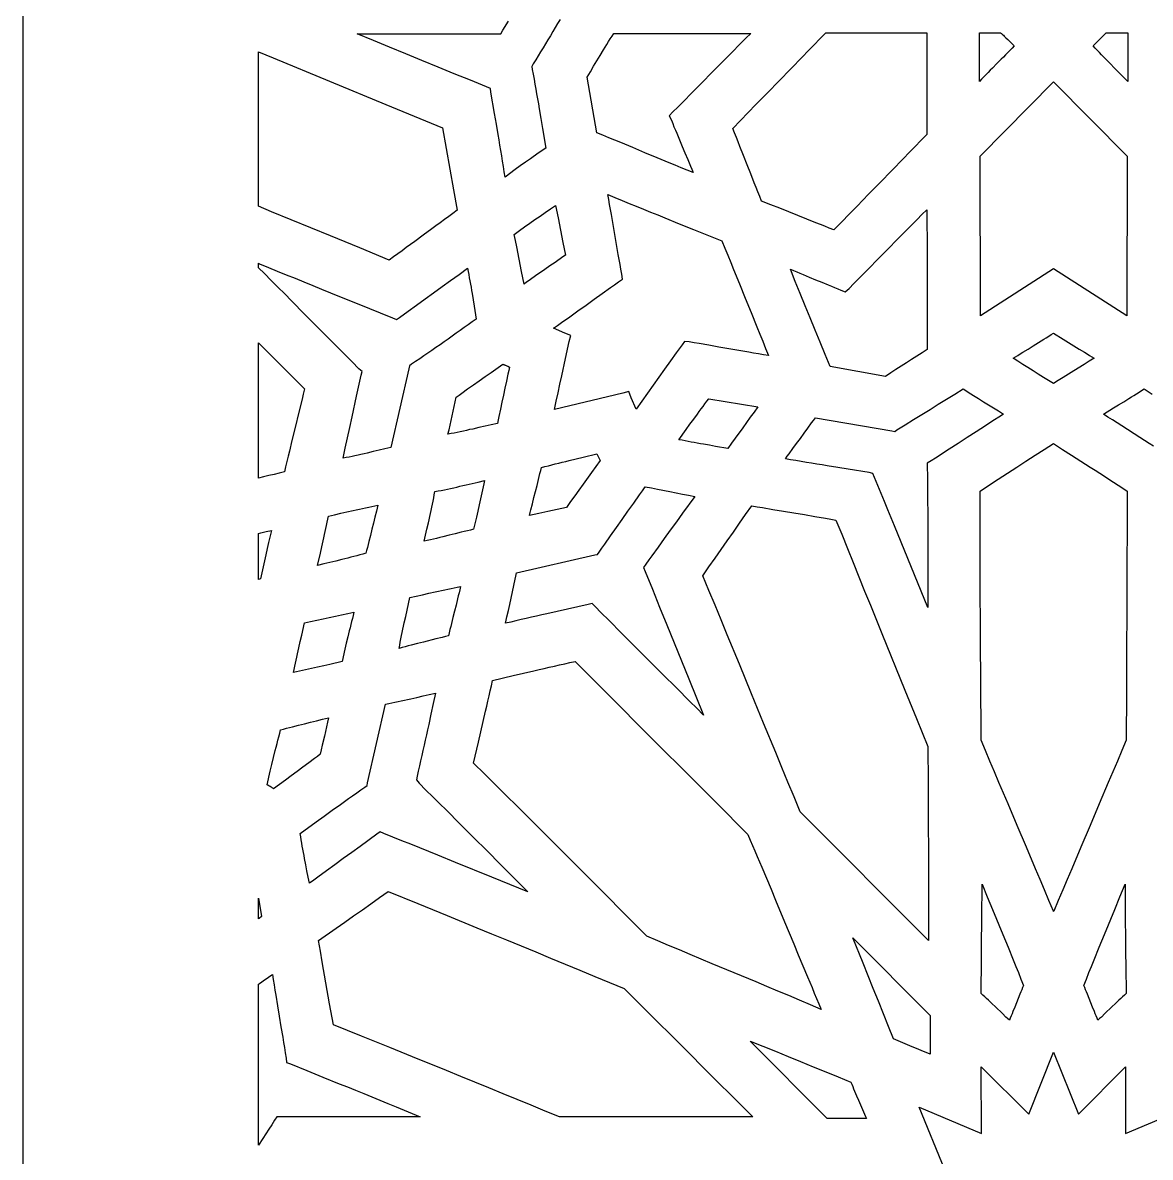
# Model space of a CAD drawing. Extents: x -500 to 500, y -1000 to 1000.
# Drawn here: x -500 to -260.9, y -545.5 to -305 of the extents above; entities that cross this region are included whole.
import ezdxf

# ---------------------------------------------------------------- set-up
doc = ezdxf.new("R2010")
doc.units = 0
doc.layers.add('LAYER_1', color=18, linetype='CONTINUOUS')

msp = doc.modelspace()

# ---------------------------------------------------------------- linework, layer by layer
at = {"layer": 'LAYER_1'}
for points in [[(-500, -1000), (500, -1000), (500, 1000), (-500, 1000)], [(-346.7, -308.29), (-347.73, -309.33), (-349.79, -311.42), (-351.85, -313.5), (-353.9, -315.58), (-355.95, -317.67), (-358.01, -319.75), (-360.07, -321.84), (-361.1, -322.88), (-362.14, -323.92), (-362.94, -324.73), (-362.48, -325.66), (-362.2, -326.35), (-361.92, -327.04), (-361.63, -327.74), (-361.34, -328.43), (-360.76, -329.82), (-360.18, -331.21), (-359.6, -332.6), (-359.02, -333.99), (-358.73, -334.69), (-358.44, -335.38), (-358.16, -336.07), (-357.88, -336.77), (-359.15, -336.25), (-360.42, -335.72), (-361.7, -335.2), (-362.97, -334.67), (-365.52, -333.61), (-368.07, -332.54), (-370.62, -331.48), (-373.17, -330.42), (-374.44, -329.89), (-375.72, -329.37), (-376.99, -328.84), (-378.27, -328.32), (-380.34, -316.51), (-379.65, -315.38), (-378.96, -314.23), (-377.56, -311.92), (-376.86, -310.76), (-376.15, -309.59), (-375.79, -309.01), (-375.43, -308.42), (-375.06, -307.83), (-374.7, -307.25), (-345.66, -307.25)], [(-308.34, -328.67), (-309.57, -329.95), (-310.8, -331.22), (-312.03, -332.5), (-313.26, -333.77), (-315.72, -336.31), (-318.19, -338.84), (-320.65, -341.37), (-323.11, -343.89), (-328.04, -348.93), (-328.99, -348.54), (-329.94, -348.15), (-330.89, -347.76), (-331.84, -347.38), (-333.74, -346.62), (-335.65, -345.86), (-339.49, -344.33), (-341.42, -343.57), (-343.36, -342.79), (-343.75, -341.83), (-344.13, -340.87), (-344.51, -339.91), (-344.9, -338.95), (-345.66, -337.02), (-346.41, -335.09), (-347.17, -333.16), (-347.93, -331.23), (-348.31, -330.27), (-348.69, -329.31), (-349.08, -328.35), (-349.47, -327.39), (-344.54, -322.35), (-342.08, -319.83), (-339.61, -317.31), (-337.15, -314.77), (-334.69, -312.24), (-333.46, -310.96), (-332.23, -309.69), (-331, -308.41), (-329.76, -307.13), (-308.34, -307.13)], [(-292.47, -307.31), (-292.28, -307.48), (-292.09, -307.65), (-291.91, -307.83), (-291.54, -308.17), (-291.18, -308.52), (-290.83, -308.87), (-290.48, -309.22), (-289.79, -309.91), (-290.24, -310.39), (-290.7, -310.86), (-291.16, -311.33), (-291.62, -311.8), (-292.08, -312.27), (-292.54, -312.74), (-293.47, -313.67), (-294.4, -314.61), (-294.86, -315.08), (-295.33, -315.54), (-295.79, -316.01), (-296.25, -316.49), (-296.7, -316.96), (-297.16, -317.44), (-297.16, -307.13), (-292.67, -307.13)], [(-265.71, -317.44), (-267.59, -315.54), (-268.52, -314.61), (-269.44, -313.67), (-270.35, -312.74), (-271.26, -311.8), (-271.72, -311.33), (-272.17, -310.86), (-272.63, -310.39), (-273.08, -309.91), (-270.32, -307.13), (-265.71, -307.13)], [(-446.92, -312.43), (-434.95, -317.38), (-422.98, -322.33), (-416.99, -324.8), (-410.99, -327.28), (-410.21, -331.64), (-409.43, -336.02), (-408.65, -340.4), (-407.88, -344.76), (-408.78, -345.41), (-409.69, -346.06), (-410.59, -346.72), (-411.49, -347.38), (-412.39, -348.04), (-413.28, -348.7), (-415.08, -350.02), (-416.87, -351.35), (-417.77, -352.01), (-418.67, -352.67), (-419.57, -353.33), (-420.47, -353.98), (-421.37, -354.64), (-422.28, -355.29), (-428.5, -352.73), (-434.74, -350.17), (-447.22, -345.05), (-450, -343.91), (-450, -311.16)], [(-265.82, -333.3), (-265.94, -367.1), (-281.49, -357.14), (-296.93, -367.1), (-297.04, -333.3), (-281.49, -317.55)], [(-374.45, -342.03), (-372.94, -342.65), (-371.43, -343.28), (-369.91, -343.9), (-368.4, -344.52), (-366.89, -345.13), (-365.38, -345.75), (-363.87, -346.36), (-360.84, -347.59), (-357.82, -348.81), (-351.77, -351.24), (-351.14, -352.76), (-350.52, -354.28), (-349.9, -355.8), (-349.28, -357.32), (-348.05, -360.36), (-346.82, -363.4), (-345.58, -366.43), (-344.35, -369.47), (-343.73, -370.99), (-343.11, -372.51), (-342.49, -374.03), (-341.86, -375.55), (-342.92, -375.38), (-343.98, -375.2), (-345.04, -375.02), (-346.09, -374.84), (-348.21, -374.47), (-350.31, -374.1), (-352.42, -373.74), (-354.51, -373.37), (-356.6, -373.01), (-357.64, -372.83), (-358.68, -372.66), (-359.72, -372.54), (-360.18, -373.24), (-361.43, -374.97), (-362.67, -376.69), (-363.9, -378.4), (-365.12, -380.11), (-367.55, -383.51), (-369.97, -386.9), (-371.01, -384.47), (-371.47, -383.19), (-372.74, -383.54), (-387.25, -387.01), (-386.87, -385.23), (-386.48, -383.43), (-386.09, -381.63), (-385.7, -379.82), (-384.92, -376.19), (-384.14, -372.54), (-383.8, -371.27), (-385.07, -370.81), (-387.48, -369.76), (-386.62, -369.15), (-385.76, -368.54), (-384.03, -367.31), (-382.3, -366.08), (-380.57, -364.84), (-378.84, -363.61), (-377.12, -362.37), (-375.39, -361.14), (-374.52, -360.53), (-373.66, -359.92), (-372.85, -359.34), (-372.97, -358.3), (-373.16, -357.26), (-373.35, -356.21), (-373.54, -355.17), (-373.73, -354.11), (-374.1, -352.01), (-374.47, -349.89), (-374.83, -347.78), (-375.2, -345.65), (-375.39, -344.59), (-375.58, -343.53), (-375.77, -342.46), (-375.96, -341.4)], [(-386.51, -346.32), (-385.99, -348.94), (-385.47, -351.58), (-385.21, -352.91), (-384.95, -354.25), (-385.49, -354.64), (-386.03, -355.03), (-386.58, -355.41), (-387.13, -355.8), (-387.68, -356.18), (-388.23, -356.56), (-389.33, -357.32), (-390.43, -358.08), (-390.98, -358.46), (-391.53, -358.84), (-392.08, -359.22), (-392.62, -359.61), (-393.16, -360), (-393.71, -360.39), (-393.97, -359.08), (-394.22, -357.76), (-394.74, -355.12), (-395.26, -352.47), (-395.52, -351.16), (-395.78, -349.85), (-395.24, -349.46), (-394.69, -349.07), (-393.6, -348.29), (-392.5, -347.51), (-391.4, -346.74), (-390.3, -345.97), (-389.2, -345.21), (-388.11, -344.46), (-387.02, -343.72)], [(-308.31, -346.49), (-308.3, -348.33), (-308.28, -350.18), (-308.27, -352.02), (-308.26, -353.87), (-308.25, -355.72), (-308.24, -357.57), (-308.23, -359.42), (-308.23, -363.12), (-308.22, -366.83), (-308.22, -374.28), (-309.34, -374.97), (-310.45, -375.67), (-311.55, -376.37), (-312.66, -377.07), (-313.76, -377.78), (-314.86, -378.49), (-315.97, -379.22), (-317.09, -379.95), (-328.84, -377.87), (-329.88, -375.3), (-330.93, -372.73), (-331.99, -370.15), (-333.05, -367.56), (-334.11, -364.98), (-335.16, -362.4), (-336.21, -359.83), (-337.25, -357.26), (-336.58, -357.54), (-335.91, -357.82), (-335.24, -358.1), (-334.57, -358.37), (-333.23, -358.92), (-331.9, -359.46), (-330.56, -360), (-329.22, -360.55), (-328.55, -360.82), (-327.88, -361.1), (-327.21, -361.38), (-326.54, -361.66), (-325.62, -362.01), (-324.81, -361.31), (-323.77, -360.27), (-322.74, -359.23), (-320.68, -357.14), (-318.63, -355.06), (-316.57, -352.98), (-314.52, -350.89), (-312.46, -348.81), (-310.4, -346.73), (-309.37, -345.68), (-308.34, -344.64)], [(-449.78, -356.07), (-447.9, -356.85), (-446.02, -357.63), (-444.14, -358.4), (-442.26, -359.17), (-440.38, -359.94), (-438.5, -360.71), (-436.62, -361.47), (-432.86, -363), (-429.1, -364.52), (-421.59, -367.56), (-420.78, -367.91), (-420.09, -367.45), (-418.28, -366.15), (-416.48, -364.84), (-414.68, -363.54), (-412.89, -362.24), (-411.09, -360.94), (-409.3, -359.63), (-407.5, -358.33), (-405.69, -357.03), (-405.56, -357.7), (-405.43, -358.37), (-405.31, -359.05), (-405.19, -359.72), (-405.07, -360.39), (-404.95, -361.07), (-404.84, -361.74), (-404.72, -362.41), (-404.5, -363.76), (-404.28, -365.1), (-403.84, -367.8), (-404.69, -368.4), (-405.53, -369.01), (-406.38, -369.62), (-407.23, -370.22), (-408.09, -370.83), (-408.94, -371.44), (-409.8, -372.04), (-410.66, -372.64), (-411.52, -373.24), (-412.38, -373.84), (-413.24, -374.44), (-414.1, -375.04), (-414.96, -375.63), (-415.83, -376.23), (-416.69, -376.82), (-417.55, -377.4), (-418.02, -377.75), (-418.13, -378.33), (-421.93, -395), (-423.19, -395.3), (-424.46, -395.61), (-425.73, -395.91), (-427, -396.2), (-427.64, -396.35), (-428.28, -396.49), (-428.91, -396.63), (-429.55, -396.78), (-430.18, -396.91), (-430.81, -397.05), (-431.44, -397.18), (-432.07, -397.32), (-431.6, -395.14), (-431.12, -392.95), (-430.65, -390.76), (-430.17, -388.56), (-429.22, -384.15), (-428.27, -379.72), (-428.04, -378.91), (-428.73, -378.33), (-430.16, -376.9), (-431.58, -375.46), (-434.43, -372.58), (-440.15, -366.81), (-443.01, -363.92), (-444.45, -362.48), (-445.89, -361.04), (-447.33, -359.6), (-448.77, -358.16), (-450, -356.94), (-450, -355.98)], [(-279.38, -372.09), (-278.26, -372.78), (-277.13, -373.47), (-276, -374.16), (-274.9, -374.84), (-274.36, -375.18), (-273.84, -375.5), (-273.34, -375.82), (-272.85, -376.13), (-273.87, -376.76), (-274.95, -377.42), (-277.17, -378.79), (-279.4, -380.17), (-280.47, -380.83), (-281.49, -381.46), (-282.51, -380.83), (-283.58, -380.17), (-284.68, -379.49), (-285.8, -378.79), (-286.9, -378.1), (-287.99, -377.42), (-289.03, -376.76), (-290.02, -376.13), (-289.53, -375.82), (-289.03, -375.5), (-288.51, -375.18), (-287.97, -374.84), (-286.87, -374.16), (-285.75, -373.47), (-284.63, -372.78), (-283.54, -372.09), (-283, -371.76), (-282.48, -371.43), (-281.98, -371.11), (-281.49, -370.81)], [(-449.41, -373.41), (-440.25, -382.61), (-440.51, -383.7), (-440.77, -384.79), (-441.31, -386.97), (-442.38, -391.37), (-442.92, -393.57), (-443.46, -395.78), (-443.73, -396.89), (-443.99, -398), (-444.25, -399.1), (-444.51, -400.21), (-445.62, -400.47), (-446.72, -400.74), (-447.82, -401), (-448.92, -401.27), (-450, -401.54), (-450, -372.82)], [(-398.11, -377.43), (-398.03, -377.45), (-397.94, -377.48), (-397.85, -377.51), (-397.77, -377.54), (-397.68, -377.58), (-397.51, -377.65), (-397.33, -377.73), (-397.16, -377.81), (-396.82, -377.98), (-396.97, -378.72), (-397.12, -379.46), (-397.44, -380.95), (-397.76, -382.45), (-398.08, -383.94), (-398.41, -385.44), (-398.73, -386.94), (-399.04, -388.43), (-399.2, -389.17), (-399.35, -389.91), (-400.65, -390.21), (-401.96, -390.51), (-403.28, -390.81), (-404.59, -391.11), (-405.25, -391.25), (-405.91, -391.4), (-406.57, -391.54), (-407.22, -391.68), (-407.88, -391.82), (-408.53, -391.96), (-409.19, -392.09), (-409.84, -392.22), (-409.62, -391.26), (-409.4, -390.29), (-409.19, -389.31), (-408.97, -388.33), (-408.54, -386.35), (-408.11, -384.35), (-407.5, -383.92), (-406.89, -383.48), (-405.67, -382.61), (-404.44, -381.75), (-403.2, -380.88), (-401.95, -380.01), (-400.7, -379.14), (-398.2, -377.4)], [(-344.17, -386.43), (-344.95, -387.52), (-345.74, -388.62), (-347.33, -390.83), (-348.93, -393.04), (-349.72, -394.14), (-350.5, -395.23), (-353.09, -394.8), (-354.39, -394.57), (-355.69, -394.35), (-356.33, -394.23), (-356.98, -394.12), (-357.63, -394), (-358.28, -393.88), (-358.93, -393.76), (-359.57, -393.64), (-360.22, -393.51), (-360.87, -393.38), (-359.31, -391.21), (-358.53, -390.12), (-357.75, -389.04), (-356.95, -387.95), (-356.56, -387.41), (-356.16, -386.87), (-355.75, -386.33), (-355.35, -385.78), (-354.94, -385.24), (-354.53, -384.7)], [(-300.08, -382.96), (-299.54, -383.3), (-299, -383.64), (-298.46, -383.98), (-297.38, -384.65), (-296.31, -385.32), (-294.18, -386.63), (-293.13, -387.29), (-292.09, -387.94), (-293.04, -388.57), (-294, -389.19), (-294.95, -389.82), (-295.91, -390.44), (-297.83, -391.68), (-299.75, -392.92), (-301.67, -394.15), (-303.59, -395.4), (-304.55, -396.02), (-305.51, -396.64), (-306.46, -397.27), (-307.41, -397.89), (-308.22, -398.36), (-308.22, -399.17), (-308.2, -401.03), (-308.18, -402.9), (-308.17, -404.76), (-308.15, -406.62), (-308.14, -408.48), (-308.13, -410.33), (-308.13, -412.19), (-308.12, -414.04), (-308.11, -417.76), (-308.11, -421.47), (-308.1, -428.92), (-309.53, -425.45), (-310.94, -421.99), (-313.75, -415.1), (-315.15, -411.66), (-316.56, -408.23), (-317.27, -406.51), (-317.97, -404.8), (-318.68, -403.08), (-319.4, -401.37), (-319.74, -400.56), (-320.55, -400.33), (-324.97, -399.63), (-327.19, -399.28), (-329.42, -398.92), (-330.53, -398.74), (-331.64, -398.56), (-332.75, -398.38), (-333.86, -398.19), (-334.97, -398.01), (-336.08, -397.82), (-337.19, -397.63), (-338.29, -397.43), (-337.9, -396.89), (-337.51, -396.35), (-336.72, -395.26), (-335.92, -394.18), (-335.12, -393.09), (-334.32, -392.01), (-333.53, -390.92), (-332.74, -389.83), (-332.34, -389.29), (-331.95, -388.75), (-315.71, -391.53), (-315.13, -391.64), (-314.67, -391.3), (-312.91, -390.21), (-311.15, -389.13), (-309.39, -388.04), (-307.64, -386.95), (-305.89, -385.87), (-304.14, -384.78), (-302.38, -383.7), (-300.62, -382.61)], [(-279.57, -395.42), (-277.62, -396.66), (-275.64, -397.92), (-273.66, -399.18), (-272.66, -399.82), (-271.67, -400.45), (-270.68, -401.09), (-269.7, -401.73), (-268.72, -402.36), (-267.74, -403), (-266.78, -403.63), (-265.82, -404.26), (-265.84, -407.63), (-265.86, -410.97), (-265.88, -414.29), (-265.89, -417.59), (-265.92, -424.14), (-265.94, -430.66), (-265.96, -437.17), (-265.98, -443.72), (-266, -447.02), (-266.01, -450.34), (-266.03, -453.68), (-266.05, -457.05), (-266.99, -459.28), (-267.93, -461.52), (-268.88, -463.77), (-269.84, -466.03), (-271.77, -470.59), (-273.71, -475.17), (-275.66, -479.75), (-277.59, -484.3), (-278.55, -486.57), (-279.5, -488.82), (-280.44, -491.06), (-281.38, -493.29), (-281.49, -493.4), (-281.49, -493.29), (-282.43, -491.06), (-283.37, -488.82), (-284.32, -486.57), (-285.28, -484.3), (-287.21, -479.75), (-289.15, -475.17), (-291.1, -470.59), (-293.03, -466.03), (-293.99, -463.77), (-294.94, -461.52), (-295.88, -459.28), (-296.81, -457.05), (-296.9, -443.72), (-296.94, -437.17), (-296.97, -430.66), (-296.99, -427.4), (-297, -424.14), (-297.01, -420.87), (-297.02, -417.59), (-297.03, -414.29), (-297.04, -410.97), (-297.04, -407.63), (-297.04, -404.26), (-296.09, -403.63), (-295.13, -403), (-294.16, -402.36), (-293.19, -401.73), (-292.21, -401.09), (-291.23, -400.45), (-289.27, -399.18), (-287.3, -397.92), (-285.35, -396.66), (-283.41, -395.42), (-281.49, -394.19)], [(-377.58, -397.78), (-379.39, -400.3), (-381.19, -402.8), (-382.08, -404.05), (-382.97, -405.28), (-383.85, -406.51), (-384.72, -407.74), (-385.71, -407.95), (-386.69, -408.17), (-388.64, -408.6), (-390.58, -409.04), (-391.56, -409.25), (-392.55, -409.47), (-392.4, -408.84), (-392.25, -408.21), (-391.93, -406.94), (-391.61, -405.66), (-391.29, -404.38), (-390.96, -403.1), (-390.64, -401.82), (-390.33, -400.55), (-390.17, -399.91), (-390.02, -399.28), (-389.28, -399.09), (-388.55, -398.9), (-387.82, -398.71), (-387.08, -398.52), (-386.35, -398.34), (-385.61, -398.15), (-384.88, -397.97), (-384.14, -397.79), (-382.67, -397.44), (-381.21, -397.09), (-378.27, -396.39)], [(-402.25, -402.71), (-402.38, -403.36), (-402.52, -404.01), (-402.65, -404.65), (-402.79, -405.29), (-402.94, -405.93), (-403.08, -406.57), (-403.23, -407.21), (-403.52, -408.5), (-403.82, -409.78), (-404.42, -412.37), (-405.07, -412.52), (-405.72, -412.67), (-406.37, -412.83), (-407.01, -412.99), (-408.31, -413.31), (-409.62, -413.64), (-410.93, -413.96), (-411.59, -414.13), (-412.25, -414.29), (-412.91, -414.45), (-413.57, -414.6), (-414.24, -414.76), (-414.9, -414.91), (-414.6, -413.61), (-414.3, -412.31), (-414, -411), (-413.86, -410.34), (-413.71, -409.69), (-413.56, -409.03), (-413.42, -408.37), (-413.28, -407.71), (-413.14, -407.05), (-413, -406.39), (-412.86, -405.72), (-412.73, -405.05), (-412.6, -404.38), (-411.93, -404.25), (-411.27, -404.11), (-410.6, -403.98), (-409.94, -403.84), (-409.28, -403.7), (-408.62, -403.55), (-407.97, -403.41), (-407.31, -403.26), (-406.66, -403.12), (-406.01, -402.97), (-404.71, -402.67), (-403.41, -402.37), (-402.12, -402.06)], [(-366.71, -403.6), (-365.4, -403.86), (-362.77, -404.38), (-360.14, -404.9), (-358.83, -405.16), (-357.53, -405.42), (-360.12, -408.98), (-361.42, -410.77), (-362.71, -412.55), (-364.01, -414.35), (-365.31, -416.15), (-366.6, -417.96), (-367.25, -418.86), (-367.9, -419.77), (-368.36, -420.47), (-368.01, -421.28), (-366.5, -425.06), (-364.97, -428.85), (-363.44, -432.65), (-361.89, -436.46), (-360.35, -440.27), (-358.8, -444.09), (-355.69, -451.73), (-357.11, -450.29), (-358.54, -448.86), (-361.41, -445.99), (-364.28, -443.12), (-367.16, -440.25), (-370.05, -437.37), (-372.94, -434.49), (-375.83, -431.59), (-377.28, -430.14), (-378.73, -428.69), (-379.3, -428.11), (-380.11, -428.34), (-382.31, -428.82), (-384.5, -429.3), (-386.68, -429.78), (-388.87, -430.27), (-389.96, -430.51), (-391.05, -430.76), (-392.14, -431.01), (-393.23, -431.26), (-394.33, -431.51), (-395.42, -431.76), (-396.52, -432.02), (-397.62, -432.28), (-397.47, -431.61), (-397.33, -430.94), (-397.04, -429.6), (-396.75, -428.28), (-396.47, -426.95), (-396.19, -425.63), (-395.91, -424.3), (-395.62, -422.97), (-395.47, -422.3), (-395.32, -421.63), (-378.73, -417.81), (-378.15, -417.69), (-377.81, -417.23), (-377.2, -416.36), (-376.59, -415.49), (-375.37, -413.76), (-374.14, -412.02), (-372.91, -410.28), (-371.68, -408.55), (-370.45, -406.81), (-369.23, -405.07), (-368.62, -404.2), (-368.01, -403.34)], [(-424.85, -407.9), (-425, -408.54), (-425.32, -409.81), (-425.64, -411.09), (-425.96, -412.37), (-426.29, -413.65), (-426.61, -414.92), (-426.92, -416.2), (-427.08, -416.83), (-427.23, -417.46), (-427.88, -417.63), (-428.52, -417.8), (-429.17, -417.97), (-429.81, -418.13), (-430.45, -418.3), (-431.08, -418.46), (-432.36, -418.78), (-433.63, -419.09), (-434.91, -419.4), (-436.19, -419.7), (-437.49, -420.01), (-436.88, -417.4), (-436.58, -416.1), (-436.29, -414.8), (-436.15, -414.15), (-436, -413.49), (-435.86, -412.84), (-435.72, -412.19), (-435.58, -411.54), (-435.45, -410.89), (-435.31, -410.24), (-435.18, -409.59), (-433.88, -409.28), (-432.57, -408.98), (-431.26, -408.68), (-429.94, -408.39), (-429.28, -408.24), (-428.62, -408.1), (-427.96, -407.95), (-427.31, -407.81), (-426.65, -407.67), (-426, -407.54), (-425.35, -407.4), (-424.7, -407.27)], [(-344.31, -407.58), (-343.19, -407.77), (-340.96, -408.15), (-338.73, -408.52), (-336.5, -408.89), (-334.28, -409.26), (-332.05, -409.63), (-329.82, -410.01), (-328.7, -410.2), (-327.58, -410.4), (-326.36, -413.41), (-325.15, -416.43), (-323.94, -419.44), (-322.72, -422.45), (-321.5, -425.45), (-320.28, -428.46), (-317.84, -434.46), (-312.96, -446.46), (-310.53, -452.45), (-309.32, -455.45), (-308.1, -458.44), (-308.08, -461), (-308.07, -463.57), (-308.05, -466.14), (-308.04, -468.7), (-308.03, -471.27), (-308.02, -473.85), (-308.01, -476.42), (-308, -478.99), (-308, -484.13), (-307.99, -489.28), (-307.99, -499.54), (-335.18, -472.22), (-336.47, -469.09), (-337.77, -465.97), (-339.06, -462.84), (-340.35, -459.71), (-342.92, -453.46), (-345.49, -447.21), (-348.06, -440.96), (-350.64, -434.71), (-351.92, -431.58), (-353.21, -428.46), (-354.51, -425.33), (-355.8, -422.21), (-354.51, -420.34), (-353.21, -418.49), (-351.91, -416.64), (-350.62, -414.8), (-349.32, -412.95), (-348.03, -411.1), (-346.73, -409.25), (-345.43, -407.39)], [(-447.88, -415.18), (-448.18, -416.47), (-448.47, -417.75), (-448.62, -418.39), (-448.76, -419.03), (-448.9, -419.67), (-449.04, -420.31), (-449.18, -420.96), (-449.32, -421.6), (-449.45, -422.25), (-449.58, -422.9), (-450, -423), (-450, -413.23), (-449.48, -413.11), (-448.38, -412.86), (-447.28, -412.6)], [(-407.34, -425.17), (-407.49, -425.82), (-407.65, -426.47), (-407.81, -427.13), (-408.13, -428.43), (-408.45, -429.73), (-408.78, -431.03), (-409.1, -432.34), (-409.26, -432.99), (-409.41, -433.64), (-409.57, -434.29), (-409.72, -434.94), (-410.39, -435.11), (-411.05, -435.28), (-412.38, -435.62), (-415.01, -436.27), (-416.31, -436.6), (-417.61, -436.93), (-418.26, -437.09), (-418.91, -437.26), (-419.56, -437.43), (-420.2, -437.6), (-420.07, -436.93), (-419.94, -436.26), (-419.8, -435.58), (-419.67, -434.91), (-419.53, -434.24), (-419.38, -433.57), (-419.24, -432.89), (-419.1, -432.22), (-418.8, -430.87), (-418.5, -429.53), (-417.9, -426.84), (-415.22, -426.23), (-413.88, -425.93), (-412.54, -425.64), (-411.87, -425.49), (-411.2, -425.35), (-410.53, -425.2), (-409.86, -425.06), (-409.19, -424.92), (-408.52, -424.79), (-407.86, -424.65), (-407.19, -424.52)], [(-429.94, -430.61), (-430.11, -431.26), (-430.27, -431.92), (-430.44, -432.57), (-430.6, -433.22), (-430.76, -433.87), (-430.92, -434.52), (-431.08, -435.17), (-431.39, -436.47), (-431.69, -437.78), (-432.3, -440.38), (-434.89, -440.99), (-436.18, -441.29), (-437.47, -441.58), (-438.75, -441.87), (-439.39, -442.02), (-440.03, -442.16), (-440.66, -442.29), (-441.3, -442.43), (-441.93, -442.57), (-442.56, -442.7), (-442.42, -442.05), (-442.29, -441.39), (-442.15, -440.74), (-442.02, -440.09), (-441.88, -439.44), (-441.73, -438.78), (-441.45, -437.47), (-441.15, -436.16), (-440.85, -434.83), (-440.25, -432.16), (-439.6, -432.03), (-438.95, -431.9), (-437.64, -431.62), (-436.33, -431.34), (-435.01, -431.06), (-433.69, -430.78), (-432.38, -430.5), (-431.07, -430.23), (-430.42, -430.09), (-429.77, -429.96)], [(-380.59, -442.68), (-378.3, -444.98), (-373.72, -449.57), (-369.14, -454.15), (-364.56, -458.73), (-359.98, -463.31), (-355.4, -467.89), (-350.82, -472.48), (-348.53, -474.78), (-346.24, -477.08), (-345.74, -478.23), (-345.25, -479.38), (-344.76, -480.54), (-344.27, -481.69), (-343.78, -482.85), (-343.29, -484), (-342.32, -486.32), (-341.35, -488.64), (-340.39, -490.96), (-338.46, -495.6), (-336.54, -500.25), (-335.57, -502.57), (-334.61, -504.89), (-333.64, -507.2), (-333.15, -508.36), (-332.66, -509.51), (-332.17, -510.67), (-331.68, -511.82), (-331.18, -512.97), (-330.69, -514.13), (-332.98, -513.15), (-335.28, -512.18), (-337.59, -511.21), (-339.9, -510.24), (-342.22, -509.27), (-344.53, -508.3), (-349.18, -506.37), (-353.82, -504.44), (-356.14, -503.47), (-358.46, -502.5), (-360.77, -501.53), (-363.07, -500.56), (-365.37, -499.59), (-367.67, -498.61), (-372.25, -494.01), (-376.83, -489.41), (-381.41, -484.81), (-383.71, -482.52), (-386, -480.22), (-388.3, -477.93), (-390.59, -475.63), (-392.89, -473.34), (-395.19, -471.05), (-397.5, -468.76), (-399.8, -466.48), (-402.11, -464.19), (-404.42, -461.91), (-403.39, -457.51), (-402.87, -455.31), (-402.36, -453.13), (-401.86, -450.95), (-401.61, -449.86), (-401.36, -448.78), (-401.11, -447.69), (-400.87, -446.6), (-400.63, -445.52), (-400.39, -444.43), (-396, -443.39), (-393.81, -442.88), (-391.63, -442.36), (-390.54, -442.11), (-389.45, -441.86), (-388.36, -441.61), (-387.26, -441.36), (-386.17, -441.11), (-385.07, -440.86), (-383.98, -440.62), (-382.88, -440.38)], [(-412.96, -449.31), (-413.44, -451.52), (-413.92, -453.73), (-414.16, -454.84), (-414.4, -455.94), (-414.64, -457.04), (-414.89, -458.14), (-415.14, -459.24), (-415.39, -460.33), (-415.64, -461.43), (-415.89, -462.52), (-416.14, -463.61), (-416.4, -464.69), (-416.52, -465.5), (-415.94, -466.2), (-414.5, -467.63), (-413.05, -469.06), (-411.61, -470.5), (-410.17, -471.93), (-407.29, -474.8), (-404.42, -477.67), (-401.55, -480.55), (-398.67, -483.44), (-392.9, -489.24), (-396.74, -487.67), (-400.57, -486.11), (-408.21, -483), (-412.02, -481.45), (-413.92, -480.68), (-415.82, -479.91), (-417.73, -479.14), (-419.63, -478.37), (-421.53, -477.61), (-423.43, -476.85), (-424.24, -476.5), (-424.93, -476.96), (-428.47, -479.57), (-430.25, -480.87), (-432.03, -482.17), (-433.81, -483.48), (-435.6, -484.78), (-437.4, -486.08), (-438.31, -486.73), (-439.21, -487.38), (-439.47, -486.08), (-439.73, -484.78), (-439.99, -483.47), (-440.24, -482.16), (-440.36, -481.5), (-440.48, -480.84), (-440.6, -480.18), (-440.72, -479.52), (-440.84, -478.86), (-440.95, -478.19), (-441.06, -477.52), (-441.17, -476.85), (-437.78, -474.4), (-436.07, -473.17), (-434.36, -471.93), (-432.64, -470.69), (-430.92, -469.46), (-430.05, -468.84), (-429.19, -468.23), (-428.33, -467.62), (-427.46, -467.01), (-427, -466.66), (-426.89, -466.08), (-423.08, -449.41), (-422.41, -449.28), (-421.75, -449.15), (-421.08, -449.01), (-420.41, -448.87), (-419.74, -448.73), (-419.07, -448.59), (-418.41, -448.44), (-417.74, -448.3), (-417.08, -448.15), (-416.42, -448), (-415.1, -447.7), (-413.79, -447.4), (-412.49, -447.1)], [(-435.4, -453.27), (-435.61, -454.23), (-436.05, -456.18), (-436.48, -458.13), (-436.69, -459.1), (-436.91, -460.06), (-437.52, -460.52), (-438.12, -460.97), (-439.35, -461.89), (-440.58, -462.8), (-441.82, -463.71), (-443.06, -464.62), (-444.31, -465.53), (-446.82, -467.36), (-446.9, -467.29), (-446.99, -467.23), (-447.08, -467.17), (-447.16, -467.11), (-447.25, -467.06), (-447.34, -467.01), (-447.51, -466.91), (-447.68, -466.81), (-447.85, -466.72), (-448.2, -466.54), (-447.51, -463.66), (-447.16, -462.2), (-446.8, -460.74), (-446.44, -459.27), (-446.26, -458.54), (-446.08, -457.8), (-445.89, -457.07), (-445.7, -456.33), (-445.51, -455.59), (-445.32, -454.85), (-444.69, -454.7), (-444.06, -454.54), (-442.8, -454.23), (-441.52, -453.9), (-440.25, -453.58), (-438.98, -453.25), (-437.71, -452.93), (-436.44, -452.61), (-435.81, -452.46), (-435.18, -452.31)], [(-295.5, -490.27), (-294.41, -492.93), (-292.21, -498.28), (-291.1, -500.96), (-290.01, -503.65), (-289.46, -505), (-288.91, -506.34), (-288.37, -507.69), (-287.83, -509.03), (-288.02, -509.49), (-288.21, -509.95), (-288.4, -510.41), (-288.59, -510.87), (-288.96, -511.8), (-289.33, -512.74), (-289.69, -513.67), (-290.06, -514.6), (-290.25, -515.06), (-290.44, -515.52), (-290.63, -515.98), (-290.82, -516.44), (-291.19, -516.09), (-291.56, -515.74), (-292.29, -515.03), (-293.78, -513.6), (-294.52, -512.89), (-294.9, -512.53), (-295.28, -512.18), (-295.66, -511.82), (-296.04, -511.47), (-296.43, -511.12), (-296.81, -510.77), (-296.79, -509.31), (-296.78, -507.86), (-296.76, -506.41), (-296.75, -504.95), (-296.72, -502.05), (-296.7, -499.15), (-296.68, -496.25), (-296.65, -493.37), (-296.64, -491.92), (-296.62, -490.49), (-296.6, -489.05), (-296.58, -487.61)], [(-266.28, -489.05), (-266.28, -490.49), (-266.27, -491.92), (-266.26, -493.37), (-266.25, -494.81), (-266.24, -496.25), (-266.23, -497.7), (-266.21, -499.15), (-266.18, -502.05), (-266.14, -504.95), (-266.05, -510.77), (-266.44, -511.12), (-266.83, -511.47), (-267.21, -511.82), (-267.59, -512.18), (-267.97, -512.53), (-268.34, -512.89), (-269.09, -513.6), (-270.57, -515.03), (-271.31, -515.74), (-271.68, -516.09), (-272.04, -516.44), (-272.24, -515.98), (-272.43, -515.52), (-272.62, -515.06), (-272.8, -514.6), (-273.17, -513.67), (-273.54, -512.74), (-273.91, -511.8), (-274.28, -510.87), (-274.47, -510.41), (-274.66, -509.95), (-274.85, -509.49), (-275.04, -509.03), (-274.5, -507.69), (-273.95, -506.34), (-273.41, -505), (-272.86, -503.65), (-271.76, -500.96), (-270.66, -498.28), (-268.46, -492.93), (-267.37, -490.27), (-266.28, -487.61)], [(-449.35, -494.44), (-449.89, -494.86), (-450, -494.94), (-450, -490.54)], [(-416.24, -491.68), (-409.98, -494.24), (-403.72, -496.81), (-400.59, -498.09), (-397.46, -499.38), (-394.34, -500.67), (-391.21, -501.95), (-388.09, -503.24), (-384.97, -504.54), (-381.85, -505.83), (-378.73, -507.13), (-375.62, -508.43), (-372.51, -509.73), (-365.68, -516.5), (-362.27, -519.89), (-358.85, -523.29), (-355.44, -526.69), (-352.03, -530.09), (-350.32, -531.8), (-348.62, -533.51), (-346.91, -535.22), (-345.2, -536.93), (-386.22, -536.93), (-389.2, -535.7), (-392.18, -534.46), (-395.17, -533.23), (-398.16, -532), (-401.15, -530.78), (-404.15, -529.55), (-407.14, -528.33), (-410.14, -527.11), (-413.14, -525.89), (-416.13, -524.67), (-422.14, -522.23), (-428.14, -519.8), (-434.14, -517.37), (-434.92, -512.94), (-435.7, -508.5), (-436.48, -504.03), (-436.87, -501.79), (-437.26, -499.54), (-433.54, -496.93), (-431.69, -495.63), (-429.84, -494.33), (-427.99, -493.03), (-426.16, -491.72), (-424.33, -490.42), (-423.42, -489.77), (-422.51, -489.12)], [(-307.64, -515.4), (-307.64, -523.62), (-309.55, -522.84), (-310.5, -522.44), (-311.46, -522.04), (-312.42, -521.64), (-313.4, -521.23), (-314.37, -520.81), (-315.36, -520.38), (-316.44, -517.72), (-317.52, -515.06), (-318.6, -512.39), (-319.68, -509.71), (-320.76, -507.03), (-321.84, -504.34), (-324, -498.96)], [(-446.87, -507.82), (-446.7, -508.93), (-446.52, -510.04), (-446.34, -511.14), (-445.97, -513.36), (-445.61, -515.57), (-445.24, -517.79), (-444.88, -520), (-444.7, -521.11), (-444.52, -522.21), (-444.34, -523.32), (-444.17, -524.43), (-444.05, -525.35), (-443.25, -525.7), (-439.79, -527.09), (-436.34, -528.48), (-432.88, -529.88), (-431.16, -530.57), (-429.44, -531.27), (-427.71, -531.97), (-425.99, -532.68), (-424.27, -533.38), (-422.56, -534.09), (-420.84, -534.79), (-419.13, -535.5), (-417.42, -536.22), (-415.71, -536.93), (-446.13, -536.93), (-446.59, -537.63), (-447.21, -538.58), (-447.84, -539.54), (-448.46, -540.5), (-449.08, -541.46), (-450, -542.91), (-450, -508.8), (-449.83, -508.67), (-449.27, -508.28), (-448.72, -507.89), (-448.17, -507.5), (-447.61, -507.11), (-447.05, -506.72)], [(-340.42, -523.01), (-337.75, -524.1), (-335.08, -525.18), (-332.41, -526.27), (-329.76, -527.35), (-327.11, -528.44), (-324.46, -529.52), (-324.25, -530), (-324.04, -530.48), (-323.83, -530.97), (-323.62, -531.45), (-323.2, -532.42), (-322.79, -533.4), (-322.38, -534.38), (-321.97, -535.35), (-321.76, -535.84), (-321.55, -536.32), (-321.34, -536.8), (-321.12, -537.28), (-329.42, -537.28), (-345.78, -520.84)]]:
    msp.add_lwpolyline(points, close=True, dxfattribs=at)
for points in [[(-386.08, -304.29), (-386.59, -305.16), (-387.1, -306.02), (-387.61, -306.89), (-388.13, -307.75), (-388.64, -308.61), (-389.16, -309.47), (-389.68, -310.33), (-390.19, -311.18), (-390.71, -312.03), (-391.23, -312.88), (-391.75, -313.73), (-392.09, -314.31), (-391.98, -314.89), (-391.78, -315.93), (-391.59, -316.97), (-391.41, -318.02), (-391.22, -319.06), (-391.04, -320.1), (-390.85, -321.14), (-390.67, -322.18), (-390.49, -323.22), (-390.14, -325.31), (-389.79, -327.39), (-389.1, -331.56), (-389.64, -331.93), (-390.18, -332.3), (-390.72, -332.68), (-391.26, -333.06), (-391.8, -333.44), (-392.34, -333.82), (-393.42, -334.58), (-394.5, -335.36), (-395.58, -336.13), (-397.74, -337.7), (-397.91, -336.57), (-398.09, -335.44), (-398.27, -334.32), (-398.45, -333.2), (-398.63, -332.08), (-398.82, -330.96), (-399, -329.84), (-399.19, -328.72), (-399.57, -326.49), (-399.96, -324.25), (-400.73, -319.75), (-400.85, -318.94), (-401.66, -318.59), (-405.07, -317.2), (-408.5, -315.8), (-411.93, -314.39), (-415.37, -312.98), (-418.8, -311.57), (-422.23, -310.16), (-425.66, -308.76), (-429.08, -307.36), (-398.66, -307.36), (-398.2, -306.55), (-397.03, -304.68)], [(-260.24, -394.77), (-261.2, -394.15), (-263.13, -392.92), (-267.01, -390.44), (-268.95, -389.19), (-269.92, -388.57), (-270.89, -387.94), (-268.73, -386.63), (-267.65, -385.98), (-266.57, -385.32), (-265.49, -384.65), (-264.95, -384.32), (-264.41, -383.98), (-263.87, -383.64), (-263.33, -383.3), (-262.79, -382.96), (-262.25, -382.61), (-260.52, -383.7)], [(-304.53, -548.16), (-309.95, -534.85), (-296.7, -540.4), (-296.81, -526.28), (-286.68, -536.35), (-281.49, -523.16), (-276.19, -536.35), (-266.17, -526.28), (-266.17, -540.4), (-252.92, -534.85), (-258.45, -548.16)]]:
    msp.add_lwpolyline(points, dxfattribs=at)

doc.saveas('drawing.dxf')
